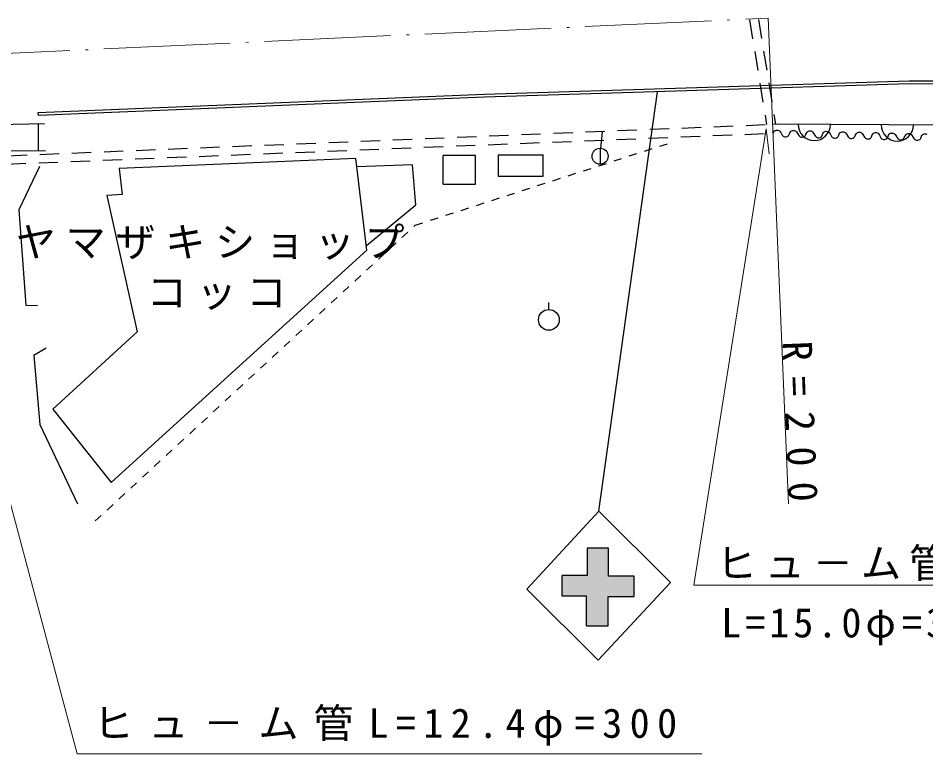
# Model space of a CAD drawing. Units: millimetres, scale not verified. Extents: x 40000 to 680000, y 20000 to 380000.
# Drawn here: x 389667 to 446173, y 266355 to 312171 of the extents above; entities that cross this region are included whole.
import ezdxf

# ---------------------------------------------------------------- set-up
doc = ezdxf.new("R2010")
doc.units = ezdxf.units.MM
doc.header["$LTSCALE"] = 1000
for name, pattern in [('USER1', [2, 1.2, -0.8]), ('USER2', [10, 7.868852, -0.983607, 0.163934, -0.983607]), ('USER3', [1, 0.5, -0.5])]:
    doc.linetypes.add(name, pattern=pattern)
for name, color, linetype, lineweight in [('M-BGD', 7, 'Continuous', 25), ('M-BMK', 2, 'Continuous', 13), ('M-STR-HTXT', 7, 'Continuous', 13), ('M-STR-STR3', 7, 'Continuous', 25), ('M-STR-STRC', 7, 'Continuous', 25)]:
    doc.layers.add(name, color=color, linetype=linetype, lineweight=lineweight)
doc.layers.add('M-BMK-HTXT', color=7, linetype='Continuous')
doc.styles.add('ＭＳ ゴシック', font='')
doc.styles.get('ＭＳ ゴシック').set_extended_font_data('MS Gothic')

msp = doc.modelspace()

# ---------------------------------------------------------------- hatches: boundary and pattern name
at = {"layer": 'M-STR-STRC'}
msp.add_hatch(color=256, dxfattribs=at).paths.add_polyline_path([(428023, 276153), (428023, 277428), (426421, 277428), (426421, 279160), (425083, 279160), (425083, 277454), (423523, 277454), (423523, 276170), (425046, 276170), (425046, 274319), (426403, 274319), (426403, 276153)])

# ---------------------------------------------------------------- linework, layer by layer
at = {"layer": 'M-BGD', "linetype": 'USER1'}
for p, q in [((433581, 321930), (436259, 305546)), ((434134, 321954), (436814, 305561)), ((365040, 302622), (436644, 305562)), ((364968, 302117), (436665, 305004))]:
    msp.add_line(p, q, dxfattribs=at)
at = {"layer": 'M-BGD'}
for p, q in [((436729, 305125), (436771, 305165)), ((436771, 305165), (436813, 305184)), ((436813, 305184), (436875, 305203)), ((436875, 305203), (436957, 305201)), ((436957, 305201), (437018, 305179)), ((437018, 305179), (437058, 305158)), ((437058, 305158), (437098, 305115)), ((437753, 305098), (437795, 305138)), ((437795, 305138), (437837, 305158)), ((437837, 305158), (437899, 305177)), ((437899, 305177), (437981, 305175)), ((437981, 305175), (438041, 305152)), ((438041, 305152), (438082, 305131)), ((438860, 305131), (438922, 305150)), ((438922, 305150), (439004, 305148)), ((439004, 305148), (439065, 305126)), ((425943, 304067), (426042, 305062)), ((436665, 305004), (436687, 305065)), ((436687, 305065), (436729, 305125)), ((437098, 305115), (437137, 305053)), ((437137, 305053), (437235, 304887)), ((437235, 304887), (437295, 304824)), ((437295, 304824), (437336, 304802)), ((437336, 304802), (437397, 304780)), ((437397, 304780), (437458, 304778)), ((437458, 304778), (437540, 304797)), ((437540, 304797), (437603, 304836)), ((437603, 304836), (437645, 304876)), ((437645, 304876), (437666, 304916)), ((437666, 304916), (437688, 304977)), ((437688, 304977), (437711, 305038)), ((437711, 305038), (437753, 305098)), ((438082, 305131), (438122, 305089)), ((438122, 305089), (438161, 305026)), ((438161, 305026), (438259, 304860)), ((438259, 304860), (438319, 304797)), ((438319, 304797), (438359, 304775)), ((438359, 304775), (438420, 304753)), ((438420, 304753), (438482, 304752)), ((438482, 304752), (438564, 304770)), ((438564, 304770), (438627, 304809)), ((438627, 304809), (438669, 304849)), ((438669, 304849), (438690, 304890)), ((438690, 304890), (438712, 304951)), ((438712, 304951), (438734, 305012)), ((438734, 305012), (438777, 305072)), ((438777, 305072), (438819, 305112)), ((438819, 305112), (438860, 305131)), ((439065, 305126), (439106, 305104)), ((439106, 305104), (439145, 305062)), ((439145, 305062), (439185, 305000)), ((439185, 305000), (439283, 304833)), ((439283, 304833), (439343, 304770)), ((439343, 304770), (439383, 304749)), ((439383, 304749), (439444, 304727)), ((439444, 304727), (439505, 304725)), ((439505, 304725), (439588, 304744)), ((439588, 304744), (439650, 304783)), ((439650, 304783), (439692, 304823)), ((439692, 304823), (439714, 304863)), ((439714, 304863), (439736, 304924)), ((439736, 304924), (439758, 304985)), ((439758, 304985), (439801, 305045)), ((439801, 305045), (439843, 305085)), ((439843, 305085), (439884, 305105)), ((439884, 305105), (439946, 305124)), ((439946, 305124), (440028, 305122)), ((440028, 305122), (440089, 305099)), ((440089, 305099), (440129, 305078)), ((440129, 305078), (440169, 305036)), ((440169, 305036), (440209, 304973)), ((440209, 304973), (440307, 304807)), ((440307, 304807), (440367, 304744)), ((440367, 304744), (440407, 304722)), ((440407, 304722), (440468, 304700)), ((440468, 304700), (440529, 304699)), ((440529, 304699), (440612, 304717)), ((440612, 304717), (440674, 304756)), ((440674, 304756), (440716, 304796)), ((440716, 304796), (440738, 304837)), ((440738, 304837), (440760, 304898)), ((440760, 304898), (440782, 304959)), ((440782, 304959), (440824, 305019)), ((440824, 305019), (440866, 305059)), ((440866, 305059), (440908, 305078)), ((440908, 305078), (440970, 305097)), ((440970, 305097), (441052, 305095)), ((441052, 305095), (441113, 305073)), ((441113, 305073), (441153, 305051)), ((441153, 305051), (441193, 305009)), ((441193, 305009), (441232, 304947)), ((441232, 304947), (441330, 304780)), ((441330, 304780), (441390, 304717)), ((441390, 304717), (441431, 304696)), ((441431, 304696), (441492, 304674)), ((441492, 304674), (441553, 304672)), ((441553, 304672), (441635, 304690)), ((441635, 304690), (441698, 304730)), ((441698, 304730), (441740, 304770)), ((441740, 304770), (441762, 304810)), ((441762, 304810), (441783, 304871)), ((441783, 304871), (441806, 304932)), ((441806, 304932), (441848, 304992)), ((441848, 304992), (441890, 305032)), ((441890, 305032), (441932, 305052)), ((441932, 305052), (441994, 305070)), ((441994, 305070), (442076, 305068)), ((442076, 305068), (442136, 305046)), ((442136, 305046), (442177, 305025)), ((442177, 305025), (442217, 304983)), ((442217, 304983), (442256, 304920)), ((442256, 304920), (442354, 304754)), ((442354, 304754), (442414, 304691)), ((442414, 304691), (442454, 304669)), ((442454, 304669), (442515, 304647)), ((442515, 304647), (442577, 304646)), ((442577, 304646), (442659, 304664)), ((442659, 304664), (442722, 304703)), ((442722, 304703), (442764, 304743)), ((442764, 304743), (442785, 304784)), ((442785, 304784), (442807, 304845)), ((442807, 304845), (442829, 304905)), ((442829, 304905), (442872, 304966)), ((442872, 304966), (442914, 305006)), ((442914, 305006), (442955, 305025)), ((442955, 305025), (443017, 305044)), ((443017, 305044), (443099, 305042)), ((443099, 305042), (443160, 305020)), ((443160, 305020), (443201, 304998)), ((443201, 304998), (443240, 304956)), ((443240, 304956), (443280, 304894)), ((443280, 304894), (443378, 304727)), ((443378, 304727), (443438, 304664)), ((443438, 304664), (443478, 304643)), ((443478, 304643), (443539, 304621)), ((443539, 304621), (443600, 304619)), ((443600, 304619), (443683, 304637)), ((443683, 304637), (443745, 304677)), ((443745, 304677), (443787, 304717)), ((443787, 304717), (443809, 304757)), ((443809, 304757), (443831, 304818)), ((443831, 304818), (443853, 304879)), ((443853, 304879), (443896, 304939)), ((443896, 304939), (443938, 304979)), ((443938, 304979), (443979, 304999)), ((443979, 304999), (444041, 305017)), ((444041, 305017), (444123, 305015)), ((444123, 305015), (444184, 304993)), ((444184, 304993), (444224, 304972)), ((444224, 304972), (444264, 304930)), ((444264, 304930), (444304, 304867)), ((444304, 304867), (444402, 304701)), ((444402, 304701), (444461, 304638)), ((444461, 304638), (444502, 304616)), ((444502, 304616), (444563, 304594)), ((444563, 304594), (444624, 304592)), ((444624, 304592), (444707, 304611)), ((444707, 304611), (444769, 304650)), ((444769, 304650), (444811, 304690)), ((444811, 304690), (444833, 304731)), ((444833, 304731), (444855, 304791)), ((444855, 304791), (444877, 304852)), ((444877, 304852), (444919, 304913)), ((444919, 304913), (444961, 304952)), ((444961, 304952), (445003, 304972)), ((445003, 304972), (445065, 304991)), ((445065, 304991), (445147, 304989)), ((445147, 304989), (445208, 304967)), ((445208, 304967), (445248, 304945)), ((445248, 304945), (445288, 304903)), ((445288, 304903), (445327, 304841)), ((445327, 304841), (445426, 304674)), ((445426, 304674), (445485, 304611)), ((445485, 304611), (445526, 304590)), ((445526, 304590), (445587, 304568)), ((445648, 304566), (445730, 304584)), ((445730, 304584), (445793, 304624)), ((445793, 304624), (445835, 304663)), ((445835, 304663), (445856, 304704)), ((445856, 304704), (445879, 304765)), ((445879, 304765), (445901, 304826)), ((445901, 304826), (445943, 304886)), ((445943, 304886), (445985, 304926)), ((445985, 304926), (446027, 304945)), ((446027, 304945), (446089, 304964)), ((446089, 304964), (446170, 304962)), ((446170, 304962), (446231, 304940)), ((425893, 304070), (425893, 303070)), ((445587, 304568), (445648, 304566)), ((416122, 301839), (416122, 303624)), ((418139, 303624), (416122, 303624)), ((418139, 301840), (418139, 303624)), ((419552, 303657), (419552, 302328)), ((419552, 303657), (422340, 303657)), ((422340, 302328), (422340, 303657)), ((391005, 302927), (389709, 300242)), ((410698, 303432), (395948, 302803)), ((411377, 297732), (410698, 303432)), ((414215, 303032), (410758, 302921)), ((414429, 300547), (414215, 303032)), ((395948, 302803), (396132, 301192)), ((419552, 302328), (422340, 302328)), ((416122, 301839), (418139, 301840)), ((396132, 301192), (395180, 301127)), ((395180, 301127), (397079, 292626)), ((389709, 300242), (390152, 294304)), ((411344, 298006), (414429, 300547)), ((395453, 283250), (411377, 297732)), ((422704, 294028), (422704, 294470)), ((390152, 294304), (390878, 294272)), ((397079, 292626), (391827, 287812)), ((391418, 291625), (390635, 291170)), ((390635, 291170), (391018, 286870)), ((391827, 287812), (395453, 283250)), ((391018, 286870), (393364, 281923))]:
    msp.add_line(p, q, dxfattribs=at)
at = {"layer": 'M-BGD', "linetype": 'USER3'}
for p, q in [((414391, 299279), (430083, 304353)), ((394470, 280862), (414391, 299279))]:
    msp.add_line(p, q, dxfattribs=at)
at = {"layer": 'M-BGD'}
for centre, radius in [((425893, 303570), 500), ((422704, 293382), 646)]:
    msp.add_circle(centre, radius, dxfattribs=at)
at = {"layer": 'M-BMK', "linetype": 'USER2'}
msp.add_line((365035, 308863), (436364, 312171), dxfattribs=at)
at = {"layer": 'M-STR-HTXT'}
for p, q in [((436364, 312171), (437621, 281926)), ((436241, 305278), (431725, 276850)), ((436241, 305278), (436420, 303731)), ((383414, 303522), (393344, 266355)), ((431725, 276850), (451836, 276850)), ((393344, 266355), (432219, 266355))]:
    msp.add_line(p, q, dxfattribs=at)
at = {"layer": 'M-STR-STR3'}
for p, q in [((418694, 307447), (445137, 308277)), ((445139, 308077), (418701, 307247)), ((445137, 308277), (454633, 308227)), ((454626, 308027), (445139, 308077)), ((390914, 306305), (418694, 307447)), ((418701, 307247), (390923, 306105)), ((390923, 306105), (390914, 306305)), ((457365, 305441), (436644, 305562))]:
    msp.add_line(p, q, dxfattribs=at)
for centre in [(439228, 305547), (444397, 305517)]:
    msp.add_arc(centre, 1000, 179.6656, 359.6656, dxfattribs=at)
at = {"layer": 'M-STR-STRC'}
for p, q in [((425824, 281463), (429468, 307585)), ((383528, 305443), (391304, 305614)), ((390906, 305605), (390906, 303928)), ((384040, 303848), (391361, 303934)), ((425824, 281463), (421324, 276619)), ((430282, 277026), (425824, 281463)), ((426421, 279160), (425082, 279160)), ((425082, 279160), (425083, 277455)), ((426421, 277428), (426421, 279160)), ((425083, 277455), (423523, 277455)), ((423523, 276170), (423523, 277455)), ((425782, 272181), (430282, 277026)), ((428023, 277428), (426421, 277428)), ((428023, 276153), (428023, 277428)), ((421324, 276619), (425782, 272181)), ((425046, 276170), (423523, 276170)), ((425046, 274319), (425046, 276170)), ((426403, 274319), (426403, 276153)), ((426403, 276153), (428023, 276153)), ((425046, 274319), (426403, 274319))]:
    msp.add_line(p, q, dxfattribs=at)

# ---------------------------------------------------------------- texts
at = {"layer": 'M-BMK-HTXT', "char_height": 1833, "attachment_point": 7, "style": 'ＭＳ ゴシック'}
for s, insert in [('\\T1.24;ヤマザキショップ', (389521, 297125)), ('\\T1.24;コッコ', (397670, 294003))]:
    msp.add_mtext(s, dxfattribs=dict(at, insert=insert))
at = {"layer": 'M-STR-HTXT', "insert": (437215, 292038), "char_height": 1833, "attachment_point": 7, "rotation": 272.3, "style": 'ＭＳ ゴシック'}
msp.add_mtext('\\T1.76;R=200', dxfattribs=at)
at = {"layer": 'M-STR-HTXT', "char_height": 1833, "attachment_point": 7, "style": 'ＭＳ ゴシック'}
for s, insert in [('\\T1.2;ヒュ－ム管', (433136, 277116)), ('\\T1.2;L=15.0φ=300', (433433, 273109)), ('\\T1.37;ヒュ－ム管L=12.4φ=300', (394344, 266855))]:
    msp.add_mtext(s, dxfattribs=dict(at, insert=insert))

doc.saveas('drawing.dxf')
